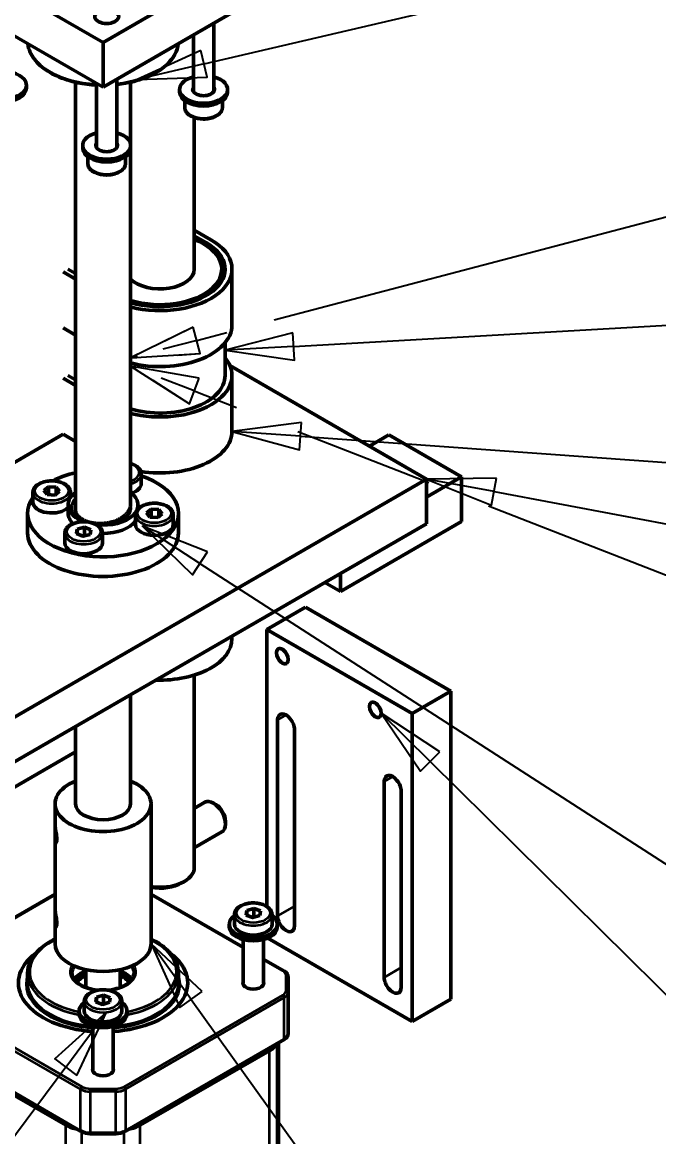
# Model space of a CAD drawing. Header units: millimetres. Extents: x -945 to 1680, y -1981 to 1188.
# Drawn here: x 1051.3 to 1144.2, y 341 to 503.5 of the extents above; entities that cross this region are included whole.
import ezdxf

# ---------------------------------------------------------------- set-up
doc = ezdxf.new("R2010")
doc.units = ezdxf.units.MM
doc.header["$LTSCALE"] = 4
for name, color, linetype, lineweight in [('Symbol (ISO)', 7, 'Continuous', 25), ('Visible (ISO)', 7, 'Continuous', 50), ('Visible Narrow (ISO)', 7, 'Continuous', 35)]:
    doc.layers.add(name, color=color, linetype=linetype, lineweight=lineweight)
doc.styles.add('Note Text (ISO)', font='tahoma.ttf')

# ---------------------------------------------------------------- blocks, each defined once
blk = doc.blocks.new('Balloon2')
at = {"layer": 'Symbol (ISO)'}
for p, q in [((277.699, 98.933), (275.921, 100.69)), ((278.051, 99.288), (275.921, 100.69)), ((275.921, 100.69), (277.348, 98.577)), ((277.348, 98.577), (278.051, 99.288)), ((277.699, 98.933), (290.517, 86.261)), ((294.236, 87.834), (294.397, 87.834)), ((294.236, 77.334), (294.397, 77.334))]:
    blk.add_line(p, q, dxfattribs=at)
at = {"layer": 'Symbol (ISO)', "flags": 128}
blk.add_lwpolyline([(278.051, 99.288), (275.921, 100.69), (277.348, 98.577), (278.051, 99.288)], dxfattribs=at)
at = {"layer": 'Symbol (ISO)'}
for centre, start, end in [((294.236, 82.584), 90, 270), ((294.397, 82.584), 270, 90)]:
    blk.add_arc(centre, 5.25, start, end, dxfattribs=at)
blk.add_solid([(278.051, 99.288), (275.921, 100.69), (277.348, 98.577), (278.051, 99.288)], dxfattribs=at)
at = {"layer": 'Symbol (ISO)', "insert": (294.316, 82.621), "char_height": 3.5, "attachment_point": 5, "style": 'Note Text (ISO)'}
blk.add_mtext('021', dxfattribs=at)
blk = doc.blocks.new('Balloon6')
at = {"layer": 'Symbol (ISO)'}
for p, q in [((268.984, 90.256), (267.525, 92.286)), ((269.39, 90.547), (267.525, 92.286)), ((267.525, 92.286), (268.578, 89.964)), ((268.578, 89.964), (269.39, 90.547)), ((268.984, 90.256), (285.11, 67.821)), ((288.163, 68.824), (297.95, 68.824)), ((288.163, 58.324), (297.95, 58.324))]:
    blk.add_line(p, q, dxfattribs=at)
at = {"layer": 'Symbol (ISO)', "flags": 128}
blk.add_lwpolyline([(269.39, 90.547), (267.525, 92.286), (268.578, 89.964), (269.39, 90.547)], dxfattribs=at)
at = {"layer": 'Symbol (ISO)'}
for centre, start, end in [((288.163, 63.574), 90, 270), ((297.95, 63.574), 270, 90)]:
    blk.add_arc(centre, 5.25, start, end, dxfattribs=at)
blk.add_solid([(269.39, 90.547), (267.525, 92.286), (268.578, 89.964), (269.39, 90.547)], dxfattribs=at)
at = {"layer": 'Symbol (ISO)', "insert": (293.056, 63.611), "char_height": 3.5, "attachment_point": 5, "style": 'Note Text (ISO)'}
blk.add_mtext('10-1002', dxfattribs=at)
blk = doc.blocks.new('Balloon7')
at = {"layer": 'Symbol (ISO)'}
for p, q in [((265.906, 89.793), (264.012, 88.087)), ((264.413, 87.788), (265.906, 89.793)), ((264.814, 87.49), (265.906, 89.793)), ((264.413, 87.788), (233.039, 45.646)), ((264.012, 88.087), (264.814, 87.49))]:
    blk.add_line(p, q, dxfattribs=at)
at = {"layer": 'Symbol (ISO)', "flags": 128}
blk.add_lwpolyline([(264.814, 87.49), (265.906, 89.793), (264.012, 88.087), (264.814, 87.49)], dxfattribs=at)
at = {"layer": 'Symbol (ISO)'}
blk.add_solid([(264.814, 87.49), (265.906, 89.793), (264.012, 88.087), (264.814, 87.49)], dxfattribs=at)
blk = doc.blocks.new('Balloon13')
at = {"layer": 'Symbol (ISO)'}
for p, q in [((269.459, 124.366), (299.022, 131.28)), ((269.345, 124.853), (267.024, 123.796)), ((269.572, 123.879), (269.345, 124.853)), ((269.459, 124.366), (267.024, 123.796)), ((267.024, 123.796), (269.572, 123.879))]:
    blk.add_line(p, q, dxfattribs=at)
at = {"layer": 'Symbol (ISO)', "flags": 128}
blk.add_lwpolyline([(269.345, 124.853), (267.024, 123.796), (269.572, 123.879), (269.345, 124.853)], dxfattribs=at)
at = {"layer": 'Symbol (ISO)'}
blk.add_solid([(269.345, 124.853), (267.024, 123.796), (269.572, 123.879), (269.345, 124.853)], dxfattribs=at)
blk = doc.blocks.new('Balloon24')
at = {"layer": 'Symbol (ISO)'}
for p, q in [((272.723, 114.069), (334.886, 117.592)), ((272.695, 114.568), (270.227, 113.928)), ((272.752, 113.57), (272.695, 114.568)), ((272.723, 114.069), (270.227, 113.928)), ((270.227, 113.928), (272.752, 113.57))]:
    blk.add_line(p, q, dxfattribs=at)
at = {"layer": 'Symbol (ISO)', "flags": 128}
blk.add_lwpolyline([(272.695, 114.568), (270.227, 113.928), (272.752, 113.57), (272.695, 114.568)], dxfattribs=at)
at = {"layer": 'Symbol (ISO)'}
blk.add_solid([(272.695, 114.568), (270.227, 113.928), (272.752, 113.57), (272.695, 114.568)], dxfattribs=at)
blk = doc.blocks.new('Balloon25')
at = {"layer": 'Symbol (ISO)'}
for p, q in [((273.007, 111.288), (270.477, 110.968)), ((272.971, 110.789), (270.477, 110.968)), ((270.477, 110.968), (272.935, 110.291)), ((272.935, 110.291), (273.007, 111.288)), ((272.971, 110.789), (354.71, 104.938))]:
    blk.add_line(p, q, dxfattribs=at)
at = {"layer": 'Symbol (ISO)', "flags": 128}
blk.add_lwpolyline([(273.007, 111.288), (270.477, 110.968), (272.935, 110.291), (273.007, 111.288)], dxfattribs=at)
at = {"layer": 'Symbol (ISO)'}
blk.add_solid([(273.007, 111.288), (270.477, 110.968), (272.935, 110.291), (273.007, 111.288)], dxfattribs=at)
blk = doc.blocks.new('Balloon27')
at = {"layer": 'Symbol (ISO)'}
for p, q in [((280.124, 109.263), (277.575, 109.233)), ((280.032, 108.772), (277.575, 109.233)), ((277.575, 109.233), (279.94, 108.28)), ((279.94, 108.28), (280.124, 109.263)), ((280.032, 108.772), (353.599, 94.97))]:
    blk.add_line(p, q, dxfattribs=at)
at = {"layer": 'Symbol (ISO)', "flags": 128}
blk.add_lwpolyline([(280.124, 109.263), (277.575, 109.233), (279.94, 108.28), (280.124, 109.263)], dxfattribs=at)
at = {"layer": 'Symbol (ISO)'}
blk.add_solid([(280.124, 109.263), (277.575, 109.233), (279.94, 108.28), (280.124, 109.263)], dxfattribs=at)
blk = doc.blocks.new('Balloon38')
at = {"layer": 'Symbol (ISO)'}
for p, q in [((269.309, 106.158), (267.209, 107.514)), ((269.58, 106.578), (267.209, 107.514)), ((267.209, 107.514), (269.038, 105.738)), ((269.038, 105.738), (269.58, 106.578)), ((269.309, 106.158), (320.125, 73.351))]:
    blk.add_line(p, q, dxfattribs=at)
at = {"layer": 'Symbol (ISO)', "flags": 128}
blk.add_lwpolyline([(269.58, 106.578), (267.209, 107.514), (269.038, 105.738), (269.58, 106.578)], dxfattribs=at)
at = {"layer": 'Symbol (ISO)'}
blk.add_solid([(269.58, 106.578), (267.209, 107.514), (269.038, 105.738), (269.58, 106.578)], dxfattribs=at)
blk = doc.blocks.new('Balloon39')
at = {"layer": 'Symbol (ISO)'}
for p, q in [((266.978, 113.272), (266.775, 113.351)), ((266.966, 113.318), (266.775, 113.351)), ((266.775, 113.351), (266.994, 113.211)), ((269.286, 112.908), (268.446, 113.057)), ((267.588, 112.831), (268.922, 111.977)), ((269.104, 112.443), (267.899, 112.913)), ((268.922, 111.977), (269.286, 112.908)), ((269.104, 112.443), (270.64, 111.843)), ((272.883, 110.968), (277.653, 109.106)), ((279.833, 108.256), (327.408, 89.69))]:
    blk.add_line(p, q, dxfattribs=at)
at = {"layer": 'Symbol (ISO)', "flags": 128}
blk.add_lwpolyline([(269.286, 112.908), (266.775, 113.351), (268.922, 111.977), (269.286, 112.908)], dxfattribs=at)
at = {"layer": 'Symbol (ISO)'}
blk.add_solid([(269.286, 112.908), (266.775, 113.351), (268.922, 111.977), (269.286, 112.908)], dxfattribs=at)
blk = doc.blocks.new('Balloon60')
at = {"layer": 'Symbol (ISO)'}
for p, q in [((272.013, 115.031), (319.166, 127.455)), ((269.065, 114.771), (267.655, 114.081)), ((269.32, 113.804), (269.065, 114.771)), ((269.192, 114.287), (267.96, 113.963)), ((269.192, 114.287), (270.291, 114.577)), ((267.052, 113.786), (266.775, 113.65)), ((268.494, 113.754), (269.32, 113.804)), ((267.025, 113.716), (266.775, 113.65)), ((266.775, 113.65), (267.004, 113.664))]:
    blk.add_line(p, q, dxfattribs=at)
at = {"layer": 'Symbol (ISO)', "flags": 128}
blk.add_lwpolyline([(269.065, 114.771), (266.775, 113.65), (269.32, 113.804), (269.065, 114.771)], dxfattribs=at)
at = {"layer": 'Symbol (ISO)'}
blk.add_solid([(269.065, 114.771), (266.775, 113.65), (269.32, 113.804), (269.065, 114.771)], dxfattribs=at)

msp = doc.modelspace()

# ---------------------------------------------------------------- linework, layer by layer
at = {"layer": 'Visible (ISO)'}
for p, q in [((1041.886, 512.846), (1063.1, 500.598)), ((1063.1, 500.598), (1084.313, 512.846)), ((1041.886, 506.314), (1063.1, 494.066)), ((1063.1, 494.066), (1084.313, 506.314)), ((1079.272, 493.439), (1079.272, 503.403)), ((1076.272, 493.439), (1076.272, 501.671)), ((1063.1, 494.066), (1063.1, 500.598)), ((1051.927, 493.964), (1051.927, 494.372)), ((1059.1, 432.365), (1059.1, 494.806)), ((1062.13, 485.274), (1062.13, 494.626)), ((1065.13, 485.274), (1065.13, 495.238)), ((1067.1, 485.861), (1067.1, 494.806)), ((1074.272, 493.352), (1074.272, 493.76)), ((1081.272, 493.352), (1081.272, 493.76)), ((1075.022, 491.147), (1075.022, 492.102)), ((1080.522, 491.147), (1080.522, 492.102)), ((1076.409, 467.55), (1076.409, 489.652)), ((1060.13, 485.187), (1060.13, 485.595)), ((1067.1, 433.156), (1067.1, 484.921)), ((1067.13, 485.187), (1067.13, 485.595)), ((1060.88, 482.982), (1060.88, 483.937)), ((1066.38, 482.982), (1066.38, 483.937)), ((1078.834, 471.837), (1076.409, 473.237)), ((1076.409, 472.42), (1078.126, 471.428)), ((1077.773, 471.224), (1078.126, 471.02)), ((1057.267, 467.142), (1059.1, 466.084)), ((1059.1, 466.9), (1057.974, 467.55)), ((1081.909, 459.385), (1081.909, 467.55)), ((1059.1, 457.919), (1057.267, 458.977)), ((1080.909, 456.803), (1080.909, 452.037)), ((1081.597, 453.503), (1110.3, 436.931)), ((1059.1, 451.387), (1057.974, 452.037)), ((1081.909, 443.872), (1081.909, 452.037)), ((1057.267, 451.628), (1059.1, 450.57)), ((1047.348, 437.737), (1057.267, 443.463)), ((1059.1, 442.405), (1057.267, 443.463)), ((1104.803, 443.371), (1101.974, 441.738)), ((1115.409, 437.247), (1104.803, 443.371)), ((1068.674, 437.64), (1068.674, 436.252)), ((1110.3, 434.297), (1115.409, 437.247)), ((1115.409, 430.715), (1115.409, 437.247)), ((1110.3, 436.931), (1049.489, 401.822)), ((1054.465, 435.254), (1055.129, 435.799)), ((1055.129, 435.799), (1056.279, 435.74)), ((1055.129, 434.64), (1055.129, 435.799)), ((1056.279, 435.74), (1056.765, 435.135)), ((1056.279, 434.737), (1056.279, 435.74)), ((1110.3, 436.931), (1110.3, 430.399)), ((1052.865, 434.95), (1052.865, 433.562)), ((1054.95, 434.649), (1054.465, 435.254)), ((1056.1, 434.59), (1054.95, 434.649)), ((1056.765, 435.135), (1056.1, 434.59)), ((1058.365, 434.95), (1058.365, 434.25)), ((1058, 431.931), (1058, 433.156)), ((1068.2, 432.555), (1068.2, 433.156)), ((1069.434, 431.993), (1070.099, 432.538)), ((1070.099, 432.538), (1071.249, 432.478)), ((1070.099, 431.379), (1070.099, 432.538)), ((1071.249, 432.478), (1071.735, 431.873)), ((1071.249, 432.478), (1071.249, 431.475)), ((1052.1, 429.073), (1052.1, 431.931)), ((1067.834, 431.688), (1067.834, 430.3)), ((1069.92, 431.388), (1069.434, 431.993)), ((1071.07, 431.328), (1069.92, 431.388)), ((1071.735, 431.873), (1071.07, 431.328)), ((1073.334, 431.688), (1073.334, 430.3)), ((1074.1, 429.073), (1074.1, 431.931)), ((1097.732, 420.509), (1115.409, 430.715)), ((1110.3, 430.399), (1049.489, 395.29)), ((1059.227, 428.962), (1059.331, 429.626)), ((1059.331, 429.626), (1060.379, 429.906)), ((1059.331, 428.92), (1059.331, 429.626)), ((1060.379, 429.906), (1061.323, 429.523)), ((1060.379, 428.682), (1060.379, 429.906)), ((1061.323, 429.523), (1061.219, 428.859)), ((1057.525, 428.998), (1057.525, 427.609)), ((1060.172, 428.579), (1059.227, 428.962)), ((1061.219, 428.859), (1060.172, 428.579)), ((1063.025, 428.998), (1063.025, 427.609)), ((1097.732, 420.509), (1097.732, 423.143)), ((1095.451, 421.826), (1097.732, 420.509)), ((1086.968, 414.966), (1092.625, 418.232)), ((1092.625, 418.232), (1113.838, 405.985)), ((1086.968, 374.609), (1086.968, 414.966)), ((1086.968, 414.966), (1108.181, 402.719)), ((1081.909, 413.661), (1081.909, 414.008)), ((1076.409, 380.267), (1076.409, 408.331)), ((1067.1, 389.555), (1067.1, 405.458)), ((1108.181, 402.719), (1113.838, 405.985)), ((1113.838, 405.985), (1113.838, 361.077)), ((1088.559, 373.223), (1088.559, 401.8)), ((1108.181, 402.719), (1108.181, 357.811)), ((1059.1, 389.555), (1059.1, 400.839)), ((1091.034, 400.371), (1091.034, 371.794)), ((1042.468, 387.562), (1059.1, 397.165)), ((1104.115, 364.241), (1104.115, 392.819)), ((1106.59, 391.39), (1106.59, 362.812)), ((1056.1, 386.327), (1056.1, 389.555)), ((1070.1, 369.142), (1070.1, 389.555)), ((1076.409, 388.898), (1077.944, 389.784)), ((1079.541, 389.46), (1079.194, 389.66)), ((1080.961, 386.999), (1080.961, 386.598)), ((1076.409, 383.124), (1080.444, 385.454)), ((1056.1, 374.08), (1056.1, 384.617)), ((1074.591, 378.021), (1074.944, 378.225)), ((1056.1, 376.388), (1042.679, 368.64)), ((1083.52, 368.64), (1070.1, 376.388)), ((1083.986, 373.336), (1084.058, 374.002)), ((1084.058, 374.002), (1085.092, 374.298)), ((1084.058, 373.309), (1084.058, 374.002)), ((1085.092, 374.298), (1086.054, 373.929)), ((1085.092, 373.074), (1085.092, 374.298)), ((1086.054, 373.929), (1085.982, 373.264)), ((1056.1, 369.142), (1056.1, 372.37)), ((1082.27, 373.388), (1082.27, 372)), ((1084.948, 372.968), (1083.986, 373.336)), ((1085.982, 373.264), (1084.948, 372.968)), ((1087.77, 373.388), (1087.77, 372)), ((1081.52, 371.592), (1081.52, 372)), ((1088.52, 371.592), (1088.52, 372)), ((1083.52, 369.766), (1083.52, 363.406)), ((1086.52, 369.766), (1086.52, 363.406)), ((1108.181, 357.811), (1087.116, 369.973)), ((1089.463, 365.209), (1086.52, 366.908)), ((1052.1, 364.815), (1052.1, 363.427)), ((1060.6, 365.367), (1060.6, 362.768)), ((1065.6, 365.367), (1065.6, 362.768)), ((1074.1, 364.815), (1074.1, 363.427)), ((1090.111, 364.255), (1090.111, 362.109)), ((1062.065, 360.681), (1062.138, 361.346)), ((1062.138, 361.346), (1063.172, 361.643)), ((1062.138, 360.653), (1062.138, 361.346)), ((1063.172, 361.643), (1064.134, 361.274)), ((1063.172, 360.418), (1063.172, 361.643)), ((1064.134, 361.274), (1064.061, 360.608)), ((1090.111, 362.109), (1090.111, 356.026)), ((1108.181, 357.811), (1113.838, 361.077)), ((1059.6, 358.936), (1059.6, 359.344)), ((1060.35, 360.732), (1060.35, 359.344)), ((1063.027, 360.312), (1062.065, 360.681)), ((1064.061, 360.608), (1063.027, 360.312)), ((1065.85, 360.732), (1065.85, 359.344)), ((1066.6, 358.936), (1066.6, 359.344)), ((1061.6, 357.11), (1061.6, 350.751)), ((1064.6, 357.11), (1064.6, 350.751)), ((1059.827, 341.842), (1036.674, 355.209)), ((1089.525, 355.209), (1066.372, 341.842)), ((1088.7, 338.319), (1088.7, 354.733)), ((1038.828, 353.557), (1057.673, 342.677)), ((1068.527, 342.677), (1087.371, 353.557)), ((1060.004, 341.74), (1059.827, 341.842)), ((1064.958, 341.504), (1061.241, 341.504)), ((1061.241, 341.444), (1064.958, 341.444)), ((1066.196, 341.74), (1066.372, 341.842))]:
    msp.add_line(p, q, dxfattribs=at)
for centre, radius, start, end in [((1059.387, 362.712), 1.65, 91.69605, 95.06645), ((1059.387, 362.712), 1.815, 63.04102, 65.48335), ((1066.812, 362.712), 1.815, 114.51665, 116.95898), ((1066.812, 362.712), 1.65, 84.93355, 88.30395)]:
    msp.add_arc(centre, radius, start, end, dxfattribs=at)
for centre, major_axis, start_param, end_param in [((1063.63, 504.374), (1.75, 0), 2.6004931, 6.8242848), ((1048.427, 494.372), (3.5, 0), 2.0137074, 7.4110706), ((1077.772, 493.76), (3.5, 0), 2.0137074, 7.4110706), ((1048.427, 493.964), (3.5, 0), 3.1415927, 6.2831853), ((1077.772, 493.352), (3.5, 0), 3.1415927, 6.2831853), ((1077.772, 493.76), (1.6, 0), 2.7861715, 6.6386065), ((1077.772, 493.352), (-1.6, 0), 5.9277641, 6.0603755), ((1077.772, 493.352), (1.6, 0), 0.2228098, 0.3554212), ((1063.63, 485.595), (3.5, 0), 2.0137074, 7.4110706), ((1063.63, 485.187), (3.5, 0), 3.1415927, 6.2831853), ((1063.63, 485.595), (1.6, 0), 2.7861715, 6.6386065), ((1063.63, 485.187), (-1.6, 0), 5.9277641, 6.0603755), ((1063.63, 485.187), (1.6, 0), 0.2228098, 0.3554212), ((1071.409, 467.55), (9, 0), 4.213086, 7.2649507), ((1071.409, 467.55), (10.5, 0), 4.2894834, 7.0685835), ((1071.409, 467.55), (9.5, 0), 4.2415737, 7.0685835), ((1071.409, 467.142), (9.5, 0), 0.0372247, 0.7853982), ((1071.409, 467.55), (5, 0), 3.6734538, 6.2831853), ((1071.409, 459.385), (10.5, 0), 4.2894834, 6.2831853), ((1071.409, 452.037), (10.5, 0), 4.2894834, 6.7231613), ((1071.409, 452.037), (9.5, 0), 4.2415737, 6.2831853), ((1071.409, 443.872), (10.5, 0), 4.4420733, 6.2831853), ((1063.1, 431.931), (-11, 0), 5.9079996, 10.4641477), ((1063.1, 431.931), (-11, 0), 5.0845575, 5.4427723), ((1065.924, 436.252), (2.75, 0), 5.2175492, 6.2831853), ((1063.1, 433.156), (-5.1, 0), 5.6139781, 7.2621037), ((1063.1, 433.156), (5.1, 0), 4.5248048, 6.9523925), ((1055.615, 433.562), (-2.75, 0), 0, 2.6203737), ((1063.1, 433.156), (4, 0), 6.1794838, 6.2831853), ((1063.1, 431.931), (-5.1, 0), 0, 0.5388558), ((1063.1, 433.156), (-5, 0), 0.534589, 1.0114338), ((1063.1, 431.931), (5.1, 0), 4.6978, 5.90247), ((1063.1, 433.156), (-5, 0), 1.3502934, 1.8853453), ((1070.584, 430.3), (2.75, 0), 3.1415927, 6.2831853), ((1063.1, 429.073), (-11, 0), 0, 3.1415927), ((1060.275, 427.609), (2.75, 0), 3.1415927, 6.2831853), ((1071.409, 413.661), (10.5, 0), 4.6567185, 6.2831853), ((1089.796, 401.086), (-0.875, 1.516), 3.9269908, 7.0685835), ((1105.353, 392.104), (-0.875, 1.516), 3.9269908, 7.0685835), ((1063.1, 389.555), (-7, 0), 5.3206346, 10.3873287), ((1079.194, 387.619), (-1.25, 2.165), 3.1415927, 6.2831853), ((1063.1, 389.555), (4, 0), 3.1415927, 6.2831853), ((1079.541, 387.819), (-1.005, 1.74), 3.9269908, 5.4977871), ((1071.409, 380.267), (5, 0), 4.4474351, 6.2831853), ((1071.409, 379.858), (4.5, 0), 4.4171581, 5.4977871), ((1085.02, 372), (3.5, 0), 2.4746463, 6.9501317), ((1089.796, 372.508), (0.875, -1.516), 3.9269908, 7.0685835), ((1085.02, 371.592), (3.5, 0), 3.1415927, 6.2831853), ((1085.02, 372), (2.75, 0), 3.1415927, 6.2831853), ((1063.1, 369.142), (-7, 0), 0, 3.1415927), ((1063.1, 363.427), (-12.352, 0), 5.6298119, 7.7322409), ((1063.1, 363.427), (12.352, 0), 4.8341297, 6.9365587), ((1063.1, 363.019), (-4.5, 0), 5.30142, 5.9179396), ((1063.1, 362.61), (-4.15, 0), 5.3589056, 5.8878858), ((1063.1, 361.546), (-6.35, 0), 5.117043, 5.3210534), ((1063.1, 363.019), (4.5, 0), 0.3652457, 0.9817654), ((1063.1, 361.546), (-6.35, 0), 4.1037246, 4.3077349), ((1063.1, 362.61), (-4.15, 0), 3.5368921, 4.0658724), ((1105.353, 363.527), (0.875, -1.516), 3.9269908, 7.0685835), ((1085.02, 363.427), (-1.525, 0), 6.1018657, 9.6060979), ((1063.1, 359.344), (3.5, 0), 2.4746463, 6.9501317), ((1063.1, 359.344), (2.75, 0), 3.1415927, 6.2831853), ((1063.1, 358.936), (3.5, 0), 3.1415927, 6.2831853), ((1088.111, 356.026), (2, 0), 5.4977871, 6.2831853), ((1084.543, 355.19), (4, 0), 5.4977871, 6.0031477), ((1063.1, 350.771), (-1.525, 0), 6.1018657, 9.6060979), ((1060.501, 344.31), (4, 0), 3.9269908, 4.4323513), ((1061.241, 342.659), (-2, 0), 0.7853982, 1.5707963), ((1061.241, 342.454), (1.75, 0), 3.9269908, 4.7123889), ((1064.958, 342.659), (-2, 0), 1.5707964, 2.3561945), ((1064.958, 342.454), (1.75, 0), 4.712389, 5.4977871), ((1065.698, 344.31), (4, 0), 4.9924266, 5.4977871)]:
    msp.add_ellipse(centre, major_axis=major_axis, ratio=0.5773503, start_param=start_param, end_param=end_param, dxfattribs=at)
for centre in [(1089.257, 411.091), (1102.816, 403.263)]:
    msp.add_ellipse(centre, major_axis=(0.615, -1.065), ratio=0.5773503, dxfattribs=at)
for points, knots in [([(1062.13, 494.391), (1061.216, 494.438), (1060.312, 494.552), (1058.339, 494.958), (1057.293, 495.291), (1055.43, 496.137), (1054.612, 496.65), (1053.293, 497.813), (1052.791, 498.461), (1052.292, 499.557), (1052.173, 499.978), (1052.125, 500.403)], [4.8916715, 4.8916715, 4.8916715, 4.8916715, 5.1448212, 5.1448212, 5.4686304, 5.4686304, 5.7932073, 5.7932073, 6.1163635, 6.1163635, 6.3073188, 6.3073188, 6.3073188, 6.3073188]), ([(1074.074, 500.403), (1074.014, 499.873), (1073.844, 499.351), (1073.217, 498.195), (1072.685, 497.579), (1071.315, 496.467), (1070.469, 495.974), (1068.555, 495.169), (1067.487, 494.859), (1065.959, 494.581), (1065.546, 494.522), (1065.13, 494.476)], [3.297435, 3.297435, 3.297435, 3.297435, 3.5352545, 3.5352545, 3.849489, 3.849489, 4.1731541, 4.1731541, 4.4976627, 4.4976627, 4.6145824, 4.6145824, 4.6145824, 4.6145824]), ([(1075.022, 491.147), (1075.022, 490.976), (1075.062, 490.805), (1075.218, 490.476), (1075.338, 490.32), (1075.654, 490.025), (1075.859, 489.892), (1076.327, 489.67), (1076.593, 489.583), (1077.152, 489.466), (1077.446, 489.435), (1078.032, 489.431), (1078.325, 489.457), (1078.885, 489.565), (1079.152, 489.647), (1079.635, 489.862), (1079.851, 489.997), (1080.202, 490.31), (1080.339, 490.488), (1080.488, 490.832), (1080.522, 490.99), (1080.522, 491.147)], [1.2162656, 1.2162656, 1.2162656, 1.2162656, 1.48206, 1.48206, 1.7716845, 1.7716845, 2.0997794, 2.0997794, 2.4384903, 2.4384903, 2.7746235, 2.7746235, 3.1091829, 3.1091829, 3.4450983, 3.4450983, 3.7837506, 3.7837506, 4.1133502, 4.1133502, 4.3578583, 4.3578583, 4.3578583, 4.3578583]), ([(1060.88, 482.982), (1060.88, 482.811), (1060.92, 482.64), (1061.076, 482.311), (1061.196, 482.155), (1061.512, 481.86), (1061.717, 481.727), (1062.185, 481.505), (1062.451, 481.418), (1063.01, 481.301), (1063.303, 481.27), (1063.89, 481.266), (1064.183, 481.292), (1064.743, 481.4), (1065.01, 481.482), (1065.493, 481.697), (1065.709, 481.832), (1066.06, 482.145), (1066.197, 482.323), (1066.346, 482.668), (1066.38, 482.825), (1066.38, 482.982)], [1.2162656, 1.2162656, 1.2162656, 1.2162656, 1.48206, 1.48206, 1.7716845, 1.7716845, 2.0997794, 2.0997794, 2.4384903, 2.4384903, 2.7746235, 2.7746235, 3.1091829, 3.1091829, 3.4450983, 3.4450983, 3.7837506, 3.7837506, 4.1133502, 4.1133502, 4.3578583, 4.3578583, 4.3578583, 4.3578583]), ([(1067.1, 439.195), (1067.255, 439.15), (1067.404, 439.096), (1067.787, 438.925), (1068.003, 438.791), (1068.354, 438.478), (1068.491, 438.299), (1068.64, 437.955), (1068.674, 437.798), (1068.674, 437.64)], [2.9905362, 2.9905362, 2.9905362, 2.9905362, 3.1863005, 3.1863005, 3.5249527, 3.5249527, 3.8545524, 3.8545524, 4.0990604, 4.0990604, 4.0990604, 4.0990604]), ([(1052.865, 434.95), (1052.865, 435.121), (1052.905, 435.292), (1053.06, 435.621), (1053.18, 435.777), (1053.497, 436.071), (1053.701, 436.205), (1054.17, 436.427), (1054.436, 436.514), (1054.995, 436.631), (1055.288, 436.662), (1055.875, 436.666), (1056.168, 436.64), (1056.728, 436.532), (1056.995, 436.45), (1057.478, 436.234), (1057.694, 436.1), (1058.045, 435.787), (1058.182, 435.609), (1058.331, 435.264), (1058.365, 435.107), (1058.365, 434.95)], [2.5282641, 2.5282641, 2.5282641, 2.5282641, 2.7940585, 2.7940585, 3.083683, 3.083683, 3.4117779, 3.4117779, 3.7504888, 3.7504888, 4.0866219, 4.0866219, 4.4211813, 4.4211813, 4.7570968, 4.7570968, 5.095749, 5.095749, 5.4253487, 5.4253487, 5.6698568, 5.6698568, 5.6698568, 5.6698568]), ([(1058.797, 431.685), (1058.636, 431.928), (1058.535, 432.183), (1058.465, 432.691), (1058.49, 432.94), (1058.62, 433.317), (1058.682, 433.446), (1058.855, 433.712), (1058.967, 433.845), (1059.1, 433.972)], [-0.53104911, -0.53104911, -0.53104911, -0.53104911, -0.39497558, -0.39497558, -0.26516254, -0.26516254, -0.19416249, -0.19416249, -0.1173332, -0.1173332, -0.1173332, -0.1173332]), ([(1067.078, 432.917), (1067.112, 432.735), (1067.109, 432.551), (1067.029, 432.181), (1066.949, 431.995), (1066.749, 431.69), (1066.649, 431.569), (1066.314, 431.237), (1066.048, 431.04), (1065.414, 430.685), (1065.047, 430.532), (1064.647, 430.41)], [-0.52844617, -0.52844617, -0.52844617, -0.52844617, -0.43375065, -0.43375065, -0.33533246, -0.33533246, -0.26473652, -0.26473652, -0.13548333, -0.13548333, 0, 0, 0, 0]), ([(1067.834, 431.688), (1067.834, 431.86), (1067.875, 432.03), (1068.03, 432.359), (1068.15, 432.516), (1068.466, 432.81), (1068.671, 432.943), (1069.14, 433.165), (1069.405, 433.252), (1069.965, 433.37), (1070.258, 433.401), (1070.844, 433.405), (1071.137, 433.378), (1071.697, 433.271), (1071.964, 433.189), (1072.448, 432.973), (1072.664, 432.839), (1073.014, 432.526), (1073.152, 432.347), (1073.3, 432.003), (1073.334, 431.846), (1073.334, 431.688)], [5.6698568, 5.6698568, 5.6698568, 5.6698568, 5.9356511, 5.9356511, 6.2252756, 6.2252756, 6.5533705, 6.5533705, 6.8920814, 6.8920814, 7.2282146, 7.2282146, 7.562774, 7.562774, 7.8986894, 7.8986894, 8.2373417, 8.2373417, 8.5669413, 8.5669413, 8.8114494, 8.8114494, 8.8114494, 8.8114494]), ([(1057.525, 428.998), (1057.525, 429.169), (1057.566, 429.34), (1057.721, 429.669), (1057.841, 429.825), (1058.157, 430.119), (1058.362, 430.253), (1058.83, 430.475), (1059.096, 430.562), (1059.655, 430.679), (1059.949, 430.71), (1060.535, 430.714), (1060.828, 430.688), (1061.388, 430.58), (1061.655, 430.498), (1062.138, 430.282), (1062.354, 430.148), (1062.705, 429.835), (1062.842, 429.657), (1062.991, 429.312), (1063.025, 429.155), (1063.025, 428.998)], [4.0990604, 4.0990604, 4.0990604, 4.0990604, 4.3648548, 4.3648548, 4.6544793, 4.6544793, 4.9825742, 4.9825742, 5.3212851, 5.3212851, 5.6574183, 5.6574183, 5.9919777, 5.9919777, 6.3278931, 6.3278931, 6.6665454, 6.6665454, 6.996145, 6.996145, 7.2406531, 7.2406531, 7.2406531, 7.2406531]), ([(1056.351, 384.399), (1056.351, 384.273), (1056.342, 384.156), (1056.31, 383.98), (1056.287, 383.921), (1056.24, 383.867), (1056.213, 383.868), (1056.164, 383.938), (1056.144, 384.008), (1056.115, 384.185), (1056.106, 384.306), (1056.098, 384.584), (1056.1, 384.741), (1056.107, 385.046), (1056.113, 385.213), (1056.122, 385.534), (1056.125, 385.687), (1056.125, 385.939), (1056.122, 386.056), (1056.116, 386.168), (1056.114, 386.191), (1056.113, 386.211)], [0, 0, 0, 0, 0.04641804, 0.04641804, 0.09283609, 0.09283609, 0.13925259, 0.13925259, 0.1856691, 0.1856691, 0.23208561, 0.23208561, 0.27850212, 0.27850212, 0.32492016, 0.32492016, 0.37133821, 0.37133821, 0.41775625, 0.41775625, 0.43123592, 0.43123592, 0.43123592, 0.43123592]), ([(1056.1, 386.327), (1056.1, 386.323), (1056.1, 386.314), (1056.106, 386.263), (1056.115, 386.193), (1056.144, 386.015), (1056.164, 385.896), (1056.213, 385.62), (1056.24, 385.464), (1056.287, 385.162), (1056.31, 384.996), (1056.342, 384.678), (1056.351, 384.526), (1056.351, 384.399)], [0.49217983, 0.49217983, 0.49217983, 0.49217983, 0.5105908, 0.5105908, 0.55700731, 0.55700731, 0.60342382, 0.60342382, 0.64984033, 0.64984033, 0.69625837, 0.69625837, 0.74267641, 0.74267641, 0.74267641, 0.74267641]), ([(1056.351, 372.152), (1056.351, 372.026), (1056.342, 371.908), (1056.31, 371.732), (1056.287, 371.673), (1056.24, 371.619), (1056.213, 371.62), (1056.164, 371.691), (1056.144, 371.76), (1056.115, 371.938), (1056.106, 372.058), (1056.098, 372.336), (1056.1, 372.493), (1056.107, 372.798), (1056.113, 372.966), (1056.122, 373.287), (1056.125, 373.439), (1056.125, 373.692), (1056.122, 373.808), (1056.116, 373.921), (1056.114, 373.943), (1056.113, 373.964)], [0, 0, 0, 0, 0.04641804, 0.04641804, 0.09283609, 0.09283609, 0.13925259, 0.13925259, 0.1856691, 0.1856691, 0.23208561, 0.23208561, 0.27850212, 0.27850212, 0.32492016, 0.32492016, 0.37133821, 0.37133821, 0.41775625, 0.41775625, 0.43123592, 0.43123592, 0.43123592, 0.43123592]), ([(1056.1, 374.08), (1056.1, 374.075), (1056.1, 374.066), (1056.106, 374.016), (1056.115, 373.946), (1056.144, 373.768), (1056.164, 373.648), (1056.213, 373.373), (1056.24, 373.217), (1056.287, 372.915), (1056.31, 372.749), (1056.342, 372.43), (1056.351, 372.278), (1056.351, 372.152)], [0.49217983, 0.49217983, 0.49217983, 0.49217983, 0.5105908, 0.5105908, 0.55700731, 0.55700731, 0.60342382, 0.60342382, 0.64984033, 0.64984033, 0.69625837, 0.69625837, 0.74267641, 0.74267641, 0.74267641, 0.74267641]), ([(1082.27, 373.388), (1082.27, 373.559), (1082.31, 373.73), (1082.466, 374.059), (1082.586, 374.216), (1082.902, 374.51), (1083.107, 374.643), (1083.575, 374.865), (1083.841, 374.952), (1084.4, 375.07), (1084.693, 375.1), (1085.28, 375.105), (1085.573, 375.078), (1086.133, 374.97), (1086.4, 374.889), (1086.883, 374.673), (1087.099, 374.539), (1087.45, 374.226), (1087.587, 374.047), (1087.736, 373.703), (1087.77, 373.546), (1087.77, 373.388)], [4.1261041, 4.1261041, 4.1261041, 4.1261041, 4.3918985, 4.3918985, 4.681523, 4.681523, 5.0096179, 5.0096179, 5.3483288, 5.3483288, 5.684462, 5.684462, 6.0190214, 6.0190214, 6.3549368, 6.3549368, 6.6935891, 6.6935891, 7.0231887, 7.0231887, 7.2676968, 7.2676968, 7.2676968, 7.2676968]), ([(1056.1, 369.821), (1055.275, 369.423), (1054.549, 368.952), (1053.293, 367.845), (1052.791, 367.197), (1052.228, 365.961), (1052.1, 365.388), (1052.1, 364.815)], [7.76569045, 7.76569045, 7.76569045, 7.76569045, 8.05941388, 8.05941388, 8.38257012, 8.38257012, 8.6393798, 8.6393798, 8.6393798, 8.6393798]), ([(1074.1, 364.815), (1074.1, 365.493), (1073.919, 366.169), (1073.217, 367.463), (1072.685, 368.079), (1071.461, 369.073), (1070.817, 369.474), (1070.1, 369.821)], [5.49778714, 5.49778714, 5.49778714, 5.49778714, 5.80146104, 5.80146104, 6.11569554, 6.11569554, 6.3714765, 6.3714765, 6.3714765, 6.3714765]), ([(1058.6, 364.815), (1058.6, 364.536), (1058.688, 364.255), (1059.038, 363.736), (1059.276, 363.5), (1059.875, 363.085), (1060.228, 362.905), (1061.021, 362.613), (1061.461, 362.502), (1062.057, 362.411), (1062.194, 362.394), (1062.332, 362.381)], [2.3561945, 2.3561945, 2.3561945, 2.3561945, 2.7270627, 2.7270627, 3.0506985, 3.0506985, 3.3596745, 3.3596745, 3.6694755, 3.6694755, 3.7602113, 3.7602113, 3.7602113, 3.7602113]), ([(1059.999, 364.203), (1059.971, 364.2), (1059.942, 364.196), (1059.799, 364.169), (1059.684, 364.124), (1059.48, 364.006), (1059.375, 363.924), (1059.229, 363.772), (1059.182, 363.716), (1059.138, 363.658)], [-0.86305615, -0.86305615, -0.86305615, -0.86305615, -0.85238249, -0.85238249, -0.80919954, -0.80919954, -0.76601658, -0.76601658, -0.74382082, -0.74382082, -0.74382082, -0.74382082]), ([(1060.14, 364.362), (1060.062, 364.397), (1059.979, 364.423), (1059.792, 364.453), (1059.669, 364.451), (1059.423, 364.401), (1059.301, 364.352), (1059.179, 364.281), (1059.164, 364.273), (1059.15, 364.264)], [-0.94024986, -0.94024986, -0.94024986, -0.94024986, -0.9071267, -0.9071267, -0.86120239, -0.86120239, -0.81527808, -0.81527808, -0.80925877, -0.80925877, -0.80925877, -0.80925877]), ([(1063.867, 362.381), (1064.17, 362.41), (1064.468, 362.457), (1065.199, 362.619), (1065.616, 362.758), (1066.345, 363.096), (1066.658, 363.296), (1067.155, 363.729), (1067.337, 363.963), (1067.551, 364.403), (1067.6, 364.609), (1067.6, 364.815)], [4.0937703, 4.0937703, 4.0937703, 4.0937703, 4.2932461, 4.2932461, 4.6043513, 4.6043513, 4.9134481, 4.9134481, 5.2241773, 5.2241773, 5.4977871, 5.4977871, 5.4977871, 5.4977871]), ([(1067.049, 364.264), (1067.035, 364.273), (1067.021, 364.281), (1066.898, 364.352), (1066.776, 364.401), (1066.531, 364.451), (1066.408, 364.453), (1066.221, 364.423), (1066.137, 364.397), (1066.059, 364.362)], [-0.8212974, -0.8212974, -0.8212974, -0.8212974, -0.81527808, -0.81527808, -0.76935378, -0.76935378, -0.72342947, -0.72342947, -0.69030631, -0.69030631, -0.69030631, -0.69030631]), ([(1067.061, 363.658), (1067.017, 363.716), (1066.97, 363.772), (1066.825, 363.924), (1066.719, 364.006), (1066.516, 364.124), (1066.401, 364.169), (1066.257, 364.196), (1066.228, 364.2), (1066.2, 364.203)], [-0.87457825, -0.87457825, -0.87457825, -0.87457825, -0.85238249, -0.85238249, -0.80919954, -0.80919954, -0.76601658, -0.76601658, -0.75534292, -0.75534292, -0.75534292, -0.75534292]), ([(1090.111, 364.255), (1090.111, 364.333), (1090.1, 364.412), (1090.059, 364.564), (1090.028, 364.637), (1089.951, 364.774), (1089.904, 364.839), (1089.798, 364.959), (1089.738, 365.015), (1089.608, 365.118), (1089.538, 365.166), (1089.463, 365.209)], [5.49778714, 5.49778714, 5.49778714, 5.49778714, 5.65486678, 5.65486678, 5.81194641, 5.81194641, 5.96902604, 5.96902604, 6.12610567, 6.12610567, 6.28318531, 6.28318531, 6.28318531, 6.28318531]), ([(1059.203, 363.594), (1059.236, 363.635), (1059.27, 363.674), (1059.393, 363.801), (1059.489, 363.875), (1059.622, 363.951), (1059.664, 363.972), (1059.707, 363.99)], [0.678447766, 0.678447766, 0.678447766, 0.678447766, 0.694267126, 0.694267126, 0.733412375, 0.733412375, 0.750342095, 0.750342095, 0.750342095, 0.750342095]), ([(1060.35, 360.732), (1060.35, 360.904), (1060.39, 361.074), (1060.545, 361.403), (1060.665, 361.56), (1060.982, 361.854), (1061.186, 361.988), (1061.655, 362.21), (1061.92, 362.296), (1062.48, 362.414), (1062.773, 362.445), (1063.36, 362.449), (1063.652, 362.423), (1064.213, 362.315), (1064.48, 362.233), (1064.963, 362.017), (1065.179, 361.883), (1065.53, 361.57), (1065.667, 361.391), (1065.816, 361.047), (1065.85, 360.89), (1065.85, 360.732)], [4.1261041, 4.1261041, 4.1261041, 4.1261041, 4.3918985, 4.3918985, 4.681523, 4.681523, 5.0096179, 5.0096179, 5.3483288, 5.3483288, 5.684462, 5.684462, 6.0190214, 6.0190214, 6.3549368, 6.3549368, 6.6935891, 6.6935891, 7.0231887, 7.0231887, 7.2676968, 7.2676968, 7.2676968, 7.2676968]), ([(1066.492, 363.99), (1066.535, 363.972), (1066.578, 363.951), (1066.71, 363.875), (1066.806, 363.801), (1066.929, 363.674), (1066.964, 363.635), (1066.996, 363.594)], [0.716482655, 0.716482655, 0.716482655, 0.716482655, 0.733412375, 0.733412375, 0.772557624, 0.772557624, 0.788376983, 0.788376983, 0.788376983, 0.788376983])]:
    msp.add_open_spline(points, degree=3, knots=knots, dxfattribs=at)
for points, weights, knots in [([(1061.154, 430.625), (1060.296, 430.836), (1059.757, 431.248), (1059.1, 431.75), (1059.1, 432.365)], [0.982356337417, 0.962601735289, 1, 0.954739465914, 0.993188377527], [0.113732098, 0.113732098, 0.113732098, 0.122222222, 0.122222222, 0.132497233, 0.132497233, 0.132497233]), ([(1067.078, 432.917), (1066.957, 432.167), (1066.222, 431.564), (1065.41, 430.896), (1064.157, 430.616), (1062.903, 430.336), (1061.687, 430.519), (1061.508, 430.546), (1061.336, 430.583)], [0.991831785331, 0.955553881849, 1, 0.951056516295, 1, 0.951056516295, 1, 0.992476205202, 0.987265588129], [0.078798766, 0.078798766, 0.078798766, 0.088888889, 0.088888889, 0.1, 0.1, 0.111111111, 0.111111111, 0.112819157, 0.112819157, 0.112819157])]:
    msp.add_rational_spline(points, weights, degree=2, knots=knots, dxfattribs=at)
for points, weights in [([(1060.379, 428.682), (1060.269, 428.624), (1060.168, 428.58)], [1, 1.02888315531, 1.04698112953]), ([(1060.429, 428.647), (1060.404, 428.664), (1060.379, 428.682)], [1.0138976623, 1.00729260563, 1]), ([(1085.092, 373.074), (1084.999, 373.022), (1084.912, 372.981)], [1, 1.02485299523, 1.04172060943]), ([(1085.161, 373.029), (1085.127, 373.05), (1085.092, 373.074)], [1.0184336934, 1.00984313626, 1]), ([(1063.172, 360.418), (1063.078, 360.366), (1062.992, 360.326)], [1, 1.02485299523, 1.04172060943]), ([(1063.241, 360.373), (1063.207, 360.395), (1063.172, 360.418)], [1.0184336934, 1.00984313626, 1])]:
    msp.add_rational_spline(points, weights, degree=2, dxfattribs=at)
at = {"layer": 'Visible Narrow (ISO)'}
for p, q in [((1078.126, 471.02), (1078.126, 471.428)), ((1089.796, 402.515), (1088.559, 401.8)), ((1105.353, 393.533), (1104.115, 392.819)), ((1056.1, 376.287), (1042.679, 368.539)), ((1083.52, 368.539), (1070.1, 376.287)), ((1091.034, 374.652), (1088.559, 373.223)), ((1089.313, 365.194), (1086.52, 366.807)), ((1089.811, 362.354), (1089.811, 364.5)), ((1106.59, 365.67), (1104.115, 364.241)), ((1066.16, 348.292), (1089.313, 361.66)), ((1089.525, 361.292), (1066.372, 347.925)), ((1089.525, 355.209), (1089.525, 361.292)), ((1059.827, 347.925), (1041.142, 358.713)), ((1041.523, 358.982), (1060.039, 348.292)), ((1088.514, 336.541), (1088.514, 354.625)), ((1087.371, 353.557), (1087.194, 353.864)), ((1087.371, 335.186), (1087.371, 353.557)), ((1059.827, 341.842), (1059.827, 347.925)), ((1061.241, 348.005), (1064.958, 348.005)), ((1061.241, 348.005), (1061.241, 347.587)), ((1064.958, 348.005), (1064.958, 347.587)), ((1066.372, 347.925), (1066.372, 341.842)), ((1064.958, 347.587), (1061.241, 347.587)), ((1061.241, 347.587), (1061.241, 341.504)), ((1064.958, 341.504), (1064.958, 347.587)), ((1057.673, 342.677), (1057.849, 342.984)), ((1068.527, 342.677), (1068.35, 342.984)), ((1057.673, 324.306), (1057.673, 342.677)), ((1060.02, 323.647), (1060.02, 341.731)), ((1061.241, 341.444), (1061.241, 341.504)), ((1064.958, 341.444), (1064.958, 341.504)), ((1066.179, 323.647), (1066.179, 341.731)), ((1068.527, 324.306), (1068.527, 342.677))]:
    msp.add_line(p, q, dxfattribs=at)
for centre, major_axis, ratio, start_param, end_param in [((1063.1, 500.843), (-11, 0), 0.5773503, 0.069563, 1.4825299), ((1063.1, 500.843), (11, 0), 0.5773503, 4.8980289, 6.2136223), ((1077.772, 493.352), (-1.6, 0), 0.5773503, 5.9277641, 6.0603755), ((1077.772, 493.352), (1.6, 0), 0.5773503, 0.2228098, 0.3554212), ((1077.772, 491.147), (2.75, 0), 0.5773503, 3.1415927, 6.2831853), ((1063.63, 485.187), (-1.6, 0), 0.5773503, 5.9277641, 6.0603755), ((1063.63, 485.187), (1.6, 0), 0.5773503, 0.2228098, 0.3554212), ((1063.63, 482.982), (2.75, 0), 0.5773503, 3.1415927, 6.2831853), ((1065.924, 437.885), (2.45, 0), 0.5773503, 5.2128572, 7.3535135), ((1065.924, 437.64), (2.75, 0), 0.5773503, 5.1541041, 6.2831853), ((1055.615, 434.95), (-2.75, 0), 0.5773503, 0, 3.1415927), ((1070.584, 431.688), (-2.75, 0), 0.5773503, 0, 3.1415927), ((1060.275, 428.998), (-2.75, 0), 0.5773503, 0, 3.1415927), ((1085.02, 373.388), (-2.75, 0), 0.5773503, 0, 3.1415927), ((1063.1, 365.06), (-10.7, 0), 0.5773503, 5.4255208, 7.5207455), ((1063.1, 365.06), (10.7, 0), 0.5773503, 5.0456251, 7.1408498), ((1063.1, 365.06), (-4.8, 0), 0.5773503, 5.9211882, 7.6541858), ((1063.1, 364.815), (-4.5, 0), 0.5773503, 5.8644302, 6.2831853), ((1063.1, 365.06), (4.8, 0), 0.5773503, 4.9121848, 6.6451825), ((1063.1, 364.815), (4.5, 0), 0.5773503, 0, 0.4187551), ((1063.1, 363.266), (-11.235, 0), 0.5773503, 6.0784104, 7.7200672), ((1063.1, 364.815), (-11, 0), 0.5773503, 0, 1.2478353), ((1063.1, 363.266), (11.235, 0), 0.5773503, 4.8463034, 6.4879602), ((1063.1, 364.815), (11, 0), 0.5773503, 5.03535, 6.2831853), ((1089.313, 364.949), (0.15, 0.26), 0.5773503, 0, 0.7853982), ((1088.111, 364.5), (1.7, 0), 0.5773503, 0, 0.7853982), ((1089.811, 364.255), (0.3, 0), 0.8164966, 0, 1.5707963), ((1063.1, 363.427), (-11, 0), 0.5773503, 0, 1.4228298), ((1063.1, 362.61), (-2.8, 0), 0.5773503, 5.8160392, 6.119413), ((1063.1, 363.427), (11, 0), 0.5773503, 4.8603555, 6.2831853), ((1063.1, 362.61), (2.8, 0), 0.5773503, 0.1637723, 0.4671461), ((1088.111, 362.354), (1.7, 0), 0.5773503, 5.4977871, 6.2831853), ((1089.313, 361.415), (0.15, -0.26), 0.5773503, 0.7853982, 2.3561945), ((1088.111, 362.109), (2, 0), 0.5773503, 5.4977871, 6.2831853), ((1089.811, 362.109), (0.3, 0), 0.8164966, 0, 1.5707963), ((1063.1, 360.732), (-2.75, 0), 0.5773503, 0, 3.1415926), ((1060.039, 348.047), (0.15, 0.26), 0.5773503, 0.7853982, 2.3561945), ((1061.241, 348.741), (-2, 0), 0.5773503, 0.7853982, 1.5707963), ((1061.241, 348.986), (1.7, 0), 0.5773503, 3.9269908, 4.712389), ((1064.958, 348.986), (1.7, 0), 0.5773503, 4.712389, 5.4977871), ((1064.958, 348.741), (-2, 0), 0.5773503, 1.5707963, 2.3561945), ((1066.16, 348.047), (0.15, -0.26), 0.5773503, 0.7853982, 2.3561945)]:
    msp.add_ellipse(centre, major_axis=major_axis, ratio=ratio, start_param=start_param, end_param=end_param, dxfattribs=at)
for centre, major_axis in [((1055.615, 435.195), (2.45, 0)), ((1070.584, 431.933), (-2.45, 0)), ((1060.275, 429.242), (-2.45, 0)), ((1085.02, 373.633), (-2.45, 0)), ((1063.1, 360.977), (-2.45, 0))]:
    msp.add_ellipse(centre, major_axis=major_axis, ratio=0.5773503, dxfattribs=at)

# ---------------------------------------------------------------- block references
at = {"layer": 'Symbol (ISO)', "xscale": 4, "yscale": 4, "zscale": 4}
for name in ['Balloon13', 'Balloon60', 'Balloon24', 'Balloon39', 'Balloon25', 'Balloon27', 'Balloon38', 'Balloon2', 'Balloon6', 'Balloon7']:
    msp.add_blockref(name, (0, 0), dxfattribs=at)

doc.saveas('drawing.dxf')
